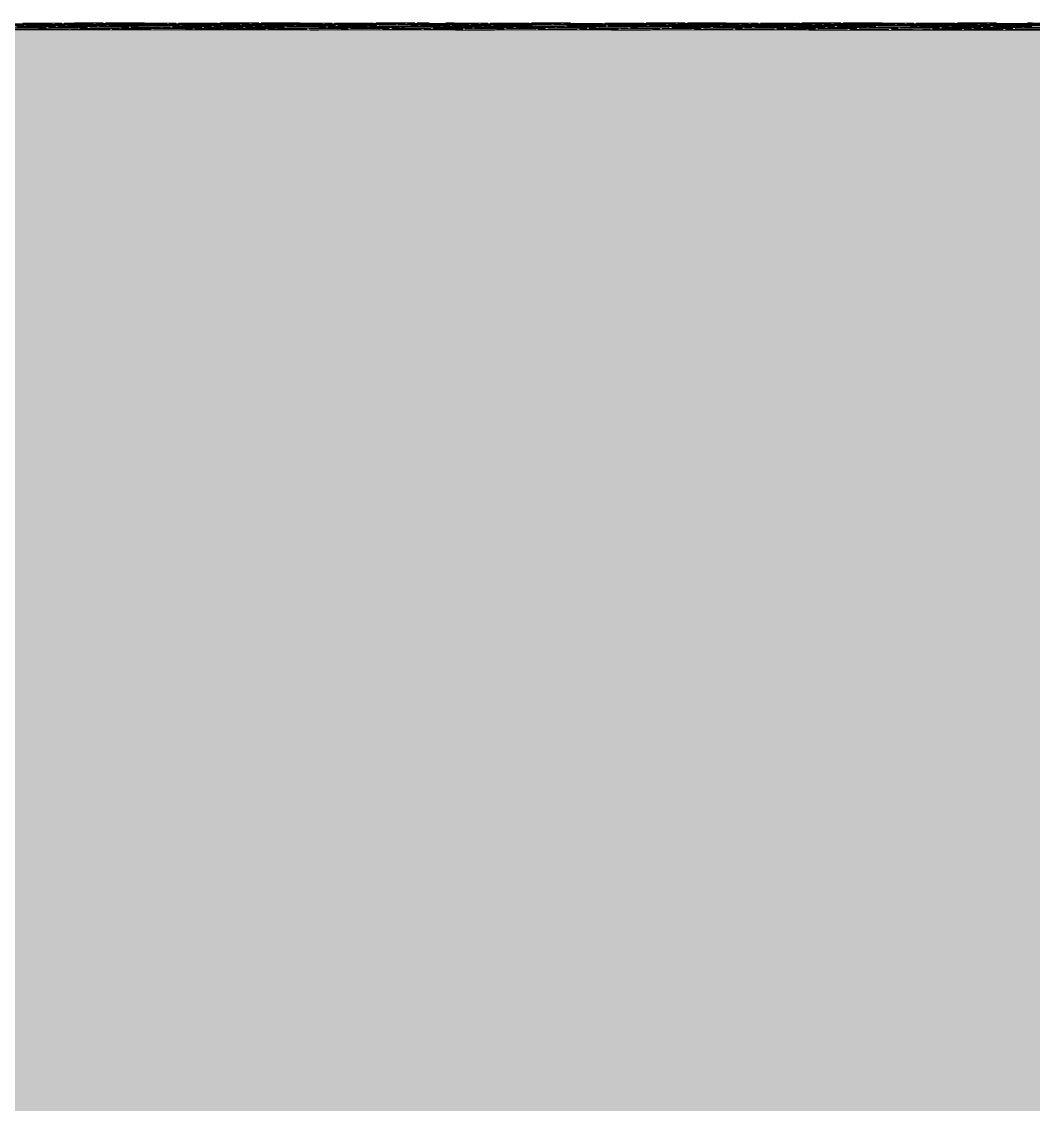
# Model space of a CAD drawing. Header units: millimetres. Extents: x -280990 to -136866, y -15139 to 7194.
# Drawn here: x -266562 to -264391, y -2522 to -198 of the extents above; entities that cross this region are included whole.
import ezdxf

# ---------------------------------------------------------------- set-up
doc = ezdxf.new("R2010")
doc.units = ezdxf.units.MM
doc.header["$MEASUREMENT"] = 0
doc.layers.add('New_2D Drafting - General_Pen_No__1', color=7, linetype='Continuous', lineweight=13)
doc.layers.add('New_Site & Landscape - Terrain_Pen_No__1', color=7, linetype='Continuous', lineweight=13)
for name, color, linetype, lineweight, true_color in [('New_2D Drafting - General_Pen_No__61', 7, 'Continuous', 20, 0x6a6a6a), ('New_Site & Landscape - Terrain_Pen_No__180', 7, 'Continuous', 15, 0xd6cda7), ('New_Site & Landscape - Terrain_Pen_No__93', 7, 'Continuous', 13, 0xa2a233)]:
    doc.layers.add(name, color=color, linetype=linetype, lineweight=lineweight, true_color=true_color)

msp = doc.modelspace()

# ---------------------------------------------------------------- hatches: boundary and pattern name
at = {"layer": 'New_2D Drafting - General_Pen_No__61', "linetype": 'Continuous', "lineweight": 20, "true_color": 0x6a6a6a}
h = msp.add_hatch(dxfattribs=at)
h.set_pattern_fill('Dashed_0001', color=251, style=0, pattern_type=2)
h.set_pattern_definition([(45, (0, 0), (-183.84776, 183.84776), [195, -65]), (45, (7e-14, 183.85), (-183.84776, 183.84776), [195, -65])])
h.paths.add_polyline_path([(-280989.8059, -205.9561), (-266832.1573, -206.4056), (-260239.2033, -214.6036), (-256039.2219, -218.0945), (-254960.2206, -218.9913), (-250988.5325, -222.2925), (-248776.7755, -220), (-242945.6047, -420), (-241835.0918, -420), (-240879.019, -426.5), (-238812.8999, -424.2888), (-238812.8999, -900), (-238810.0426, -15138.6962), (-280989.8059, -15138.6962)])
at = {"layer": 'New_Site & Landscape - Terrain_Pen_No__180', "linetype": 'Continuous', "lineweight": 0, "true_color": 0x353329}
msp.add_hatch(color=250, dxfattribs=at).paths.add_polyline_path([(-279501.1354, -15138.6962), (-255147.8691, -15138.6962), (-255147.8691, -220), (-255689.2864, -220), (-256040.2069, -218.0891), (-256468.5435, -218.7405), (-266973.7441, -215.343), (-275658.7904, -213.4091), (-279501.1354, -218.4055)])

# ---------------------------------------------------------------- linework, layer by layer
at = {"layer": 'New_2D Drafting - General_Pen_No__1', "color": 7, "linetype": 'Continuous', "lineweight": 13, "flags": 128}
msp.add_lwpolyline([(-280989.8059, -205.9561), (-266832.1573, -206.4056), (-260239.2033, -214.6036), (-256039.2219, -218.0945), (-254960.2206, -218.9913), (-250988.5325, -222.2925), (-248776.7755, -220), (-242945.6047, -420), (-241835.0918, -420), (-240879.019, -426.5), (-238812.8999, -424.2888), (-238812.8999, -900), (-238810.0426, -15138.6962), (-280989.8059, -15138.6962)], close=True, dxfattribs=at)
at = {"layer": 'New_Site & Landscape - Terrain_Pen_No__1', "color": 7, "linetype": 'Continuous', "lineweight": 13}
for p, q in [((-275736.8407, -197.6962), (-264694.4271, -205.6962)), ((-271684.7035, -200.0043), (-264694.4271, -205.6962)), ((-268832.0175, -200.0041), (-264694.4271, -205.6962)), ((-266973.7441, -215.343), (-264694.4271, -205.6962)), ((-266557.0804, -206.9204), (-266640.6664, -206.9453)), ((-266536.693, -204.5277), (-266620.279, -204.5526)), ((-266557.0804, -206.9204), (-266618.4957, -206.7895)), ((-266516.3057, -203.8345), (-266599.8917, -203.8645)), ((-266536.693, -204.5277), (-266598.1083, -204.3968)), ((-266495.9183, -202.3881), (-266579.5043, -202.414)), ((-266557.0803, -206.9204), (-266579.2511, -207.0762)), ((-266516.3057, -203.8345), (-266577.721, -203.7651)), ((-266488.7849, -208.6901), (-266572.3709, -208.7149)), ((-266475.531, -200.96), (-266559.117, -200.9859)), ((-266536.693, -204.5277), (-266558.8637, -204.6835)), ((-266495.9183, -202.3881), (-266557.3336, -202.3183)), ((-266468.3975, -206.2973), (-266551.9835, -206.3222)), ((-266488.7849, -208.6901), (-266550.2002, -208.5592)), ((-266516.3057, -203.8345), (-266538.4764, -203.9339)), ((-266475.531, -200.96), (-266536.9463, -200.8901)), ((-266448.0102, -204.3733), (-266531.5962, -204.3213)), ((-266468.3975, -206.2973), (-266529.8128, -206.1665)), ((-266495.9183, -202.3881), (-266518.089, -202.4839)), ((-266427.6228, -203.4369), (-266511.2088, -203.4669)), ((-266488.7849, -208.6901), (-266510.9556, -208.8458)), ((-266448.0102, -204.3733), (-266509.4255, -204.3201)), ((-266475.531, -200.96), (-266497.7017, -201.0557)), ((-266407.2355, -202.0052), (-266490.8215, -202.0311)), ((-266468.3975, -206.2973), (-266490.5682, -206.4531)), ((-266427.6228, -203.4369), (-266489.0381, -203.3675)), ((-266400.102, -208.067), (-266483.688, -208.0919)), ((-266386.8481, -200.577), (-266470.4341, -200.6029)), ((-266448.0102, -204.3733), (-266470.1809, -204.3745)), ((-266407.2355, -202.0052), (-266468.6508, -201.9353)), ((-266379.7147, -205.6743), (-266463.3007, -205.6992)), ((-266400.102, -208.067), (-266461.5173, -207.9361)), ((-266427.6228, -203.4369), (-266449.7935, -203.5363)), ((-266386.8481, -200.577), (-266448.2634, -200.5072)), ((-266359.3273, -204.3683), (-266442.9133, -204.3164)), ((-266379.7147, -205.6743), (-266441.13, -205.5434)), ((-266407.2355, -202.0052), (-266429.4062, -202.1009)), ((-266338.94, -203.0504), (-266422.526, -203.0763)), ((-266400.102, -208.067), (-266422.2727, -208.2228)), ((-266359.3273, -204.3683), (-266420.7426, -204.3151)), ((-266386.8481, -200.577), (-266409.0188, -200.6727)), ((-266318.5526, -201.6222), (-266402.1386, -201.6481)), ((-266379.7147, -205.6743), (-266401.8854, -205.83)), ((-266338.94, -203.0504), (-266400.3553, -202.9806)), ((-266311.4192, -207.4439), (-266395.0052, -207.4688)), ((-266298.1653, -200.1941), (-266381.7513, -200.22)), ((-266359.3273, -204.3683), (-266381.498, -204.3696)), ((-266318.5526, -201.6222), (-266379.9679, -201.5524)), ((-266291.0318, -205.0512), (-266374.6178, -205.0761)), ((-266311.4192, -207.4439), (-266372.8345, -207.3131)), ((-266338.94, -203.0504), (-266361.1107, -203.1461)), ((-266298.1653, -200.1941), (-266359.5806, -200.1242)), ((-266270.6445, -204.1121), (-266354.2305, -204.1421)), ((-266291.0318, -205.0512), (-266352.4471, -204.9203)), ((-266318.5526, -201.6222), (-266340.7233, -201.718)), ((-266250.2571, -202.6674), (-266333.8431, -202.6933)), ((-266311.4192, -207.4439), (-266333.5899, -207.5997)), ((-266270.6445, -204.1121), (-266332.0598, -204.0427)), ((-266298.1653, -200.1941), (-266320.336, -200.2898)), ((-266229.8698, -201.2393), (-266313.4558, -201.2652)), ((-266291.0318, -205.0512), (-266313.2025, -205.207)), ((-266250.2571, -202.6674), (-266311.6724, -202.5976)), ((-266222.7363, -206.8209), (-266306.3223, -206.8458)), ((-266243.1237, -209.2136), (-266304.539, -209.0827)), ((-266270.6445, -204.1121), (-266292.8152, -204.2115)), ((-266229.8698, -201.2393), (-266291.2851, -201.1694)), ((-266202.349, -204.5861), (-266285.935, -204.5341)), ((-266222.7363, -206.8209), (-266284.1516, -206.69)), ((-266250.2571, -202.6674), (-266272.4278, -202.7632)), ((-266181.9616, -203.7145), (-266265.5476, -203.7445)), ((-266202.349, -204.5861), (-266263.7643, -204.5329)), ((-266229.8698, -201.2393), (-266252.0405, -201.335)), ((-266161.5743, -202.2845), (-266245.1603, -202.3104)), ((-266222.7363, -206.8209), (-266244.907, -206.9766)), ((-266181.9616, -203.7145), (-266243.3769, -203.6451)), ((-266154.4408, -208.5905), (-266238.0268, -208.6154)), ((-266141.1869, -200.8563), (-266224.7729, -200.8822)), ((-266202.349, -204.5861), (-266224.5197, -204.5873)), ((-266161.5743, -202.2845), (-266222.9896, -202.2147)), ((-266134.0535, -206.1978), (-266217.6395, -206.2227)), ((-266154.4408, -208.5905), (-266215.8561, -208.4597)), ((-266181.9616, -203.7145), (-266204.1323, -203.8139)), ((-266141.1869, -200.8563), (-266202.6022, -200.7865)), ((-266113.6661, -204.5811), (-266197.2521, -204.5292)), ((-266134.0535, -206.1978), (-266195.4688, -206.0669)), ((-266161.5743, -202.2845), (-266183.745, -202.3802)), ((-266093.2788, -203.3297), (-266176.8648, -203.3556)), ((-266154.4408, -208.5905), (-266176.6115, -208.7463)), ((-266113.6661, -204.5811), (-266175.0814, -204.5279)), ((-266141.1869, -200.8563), (-266163.3576, -200.9521)), ((-266072.8914, -201.9015), (-266156.4774, -201.9274)), ((-266134.0535, -206.1978), (-266156.2242, -206.3536)), ((-266093.2788, -203.3297), (-266154.6941, -203.2599)), ((-266065.758, -207.9675), (-266149.344, -207.9924)), ((-266052.5041, -200.4734), (-266136.0901, -200.4993)), ((-266113.6661, -204.5811), (-266135.8368, -204.5824)), ((-266072.8914, -201.9015), (-266134.3067, -201.8317)), ((-266045.3706, -205.5748), (-266128.9566, -205.5996)), ((-266065.758, -207.9675), (-266127.1733, -207.8366)), ((-266093.2788, -203.3297), (-266115.4495, -203.4254)), ((-266052.5041, -200.4734), (-266113.9194, -200.4035)), ((-266024.9833, -204.3897), (-266108.5693, -204.4197)), ((-266045.3706, -205.5748), (-266106.7859, -205.4439)), ((-266072.8914, -201.9015), (-266095.0621, -201.9973)), ((-266004.5959, -202.9467), (-266088.1819, -202.9726)), ((-266065.758, -207.9675), (-266087.9287, -208.1232)), ((-266024.9833, -204.3897), (-266086.3986, -204.3203)), ((-266052.5041, -200.4734), (-266074.6748, -200.5691)), ((-265984.2086, -201.5186), (-266067.7946, -201.5445)), ((-266045.3706, -205.5748), (-266067.5413, -205.7305)), ((-266004.5959, -202.9467), (-266066.0112, -202.8769)), ((-265977.0751, -207.3444), (-266060.6611, -207.3693)), ((-265963.8212, -200.0904), (-266047.4072, -200.1163)), ((-266024.9833, -204.3897), (-266047.154, -204.4891)), ((-265984.2086, -201.5186), (-266045.6239, -201.4487)), ((-265956.6878, -204.9517), (-266040.2738, -204.9766)), ((-265977.0751, -207.3444), (-266038.4904, -207.2135)), ((-266004.5959, -202.9467), (-266026.7666, -203.0425)), ((-265963.8212, -200.0904), (-266025.2365, -200.0206)), ((-265936.3004, -203.9921), (-266019.8864, -204.0221)), ((-265956.6878, -204.9517), (-266018.1031, -204.8208)), ((-265984.2086, -201.5186), (-266006.3793, -201.6143)), ((-265915.9131, -202.5638), (-265999.4991, -202.5897)), ((-265977.0751, -207.3444), (-265999.2458, -207.5002)), ((-265936.3004, -203.9921), (-265997.7157, -203.9227)), ((-265908.7796, -209.1141), (-265992.3656, -209.139)), ((-265963.8212, -200.0904), (-265985.9919, -200.1861)), ((-265895.5257, -201.1356), (-265979.1117, -201.1615)), ((-265956.6878, -204.9517), (-265978.8585, -205.1075)), ((-265915.9131, -202.5638), (-265977.3284, -202.494)), ((-265888.3923, -206.7213), (-265971.9783, -206.7462)), ((-265908.7796, -209.1141), (-265970.1949, -208.9832)), ((-265936.3004, -203.9921), (-265958.4711, -204.0915)), ((-265895.5257, -201.1356), (-265956.941, -201.0658)), ((-265868.0049, -204.7939), (-265951.5909, -204.7419)), ((-265888.3923, -206.7213), (-265949.8076, -206.5905)), ((-265915.9131, -202.5638), (-265938.0838, -202.6595)), ((-265847.6176, -203.609), (-265931.2036, -203.6349)), ((-265908.7796, -209.1141), (-265930.9503, -209.2698)), ((-265868.0049, -204.7939), (-265929.4202, -204.7407)), ((-265895.5257, -201.1356), (-265917.6964, -201.2314)), ((-265827.2302, -202.1808), (-265910.8162, -202.2067)), ((-265888.3923, -206.7213), (-265910.563, -206.8771)), ((-265847.6176, -203.609), (-265909.0329, -203.5392)), ((-265820.0968, -208.491), (-265903.6828, -208.5159)), ((-265806.8429, -200.7527), (-265890.4289, -200.7786)), ((-265868.0049, -204.7939), (-265890.1756, -204.7951)), ((-265827.2302, -202.1808), (-265888.6455, -202.111)), ((-265799.7094, -206.0983), (-265883.2954, -206.1232)), ((-265820.0968, -208.491), (-265881.5121, -208.3601)), ((-265847.6176, -203.609), (-265869.7883, -203.7047)), ((-265806.8429, -200.7527), (-265868.2582, -200.6828)), ((-265779.3221, -204.6673), (-265862.9081, -204.6973)), ((-265799.7094, -206.0983), (-265861.1247, -205.9674)), ((-265827.2302, -202.1808), (-265849.401, -202.2766)), ((-265758.9347, -203.226), (-265842.5208, -203.252)), ((-265820.0968, -208.491), (-265842.2675, -208.6468)), ((-265779.3221, -204.6673), (-265840.7374, -204.5979)), ((-265806.8429, -200.7527), (-265829.0136, -200.8484)), ((-265738.5474, -201.7979), (-265822.1334, -201.8238)), ((-265799.7094, -206.0983), (-265821.8801, -206.2541)), ((-265758.9347, -203.226), (-265820.35, -203.1562)), ((-265731.4139, -207.8679), (-265814.9999, -207.8928)), ((-265718.16, -200.3697), (-265801.7461, -200.3956)), ((-265779.3221, -204.6673), (-265801.4928, -204.7667)), ((-265738.5474, -201.7979), (-265799.9627, -201.7281)), ((-265711.0266, -205.4752), (-265794.6126, -205.5001)), ((-265731.4139, -207.8679), (-265792.8292, -207.7371)), ((-265758.9347, -203.226), (-265781.1054, -203.3218)), ((-265718.16, -200.3697), (-265779.5753, -200.2999)), ((-265722.951, -204.2813), (-265774.2253, -204.2997)), ((-265711.0266, -205.4752), (-265772.4419, -205.3443)), ((-265738.5474, -201.7979), (-265760.7181, -201.8936)), ((-265670.2519, -202.8431), (-265753.8379, -202.869)), ((-265731.4139, -207.8679), (-265753.5847, -208.0237)), ((-265690.6392, -204.2713), (-265752.0545, -204.2014)), ((-265718.16, -200.3697), (-265740.3308, -200.4655)), ((-265649.8645, -201.4149), (-265733.4506, -201.4408)), ((-265711.0266, -205.4752), (-265733.1973, -205.631)), ((-265670.2519, -202.8431), (-265731.6672, -202.7733)), ((-265642.7311, -207.2449), (-265726.3171, -207.2698)), ((-265690.6392, -204.2713), (-265722.964, -204.2813)), ((-265687.3467, -200.0047), (-265713.0632, -200.0127)), ((-265700.2052, -204.3126), (-265712.81, -204.3691)), ((-265649.8645, -201.4149), (-265711.2798, -201.3451)), ((-265622.3437, -205.0067), (-265705.9298, -204.9547)), ((-265642.7311, -207.2449), (-265704.1464, -207.114)), ((-265690.6392, -204.2713), (-265700.209, -204.3126)), ((-265670.2519, -202.8431), (-265692.4226, -202.9388)), ((-265601.9564, -203.8883), (-265685.5424, -203.9142)), ((-265622.3437, -205.0067), (-265683.759, -204.9535)), ((-265649.8646, -201.4149), (-265672.0353, -201.5107)), ((-265581.5691, -202.4601), (-265665.1551, -202.486)), ((-265642.7311, -207.2449), (-265664.9018, -207.4006)), ((-265601.9564, -203.8883), (-265663.3717, -203.8185)), ((-265574.4356, -209.0145), (-265658.0216, -209.0394)), ((-265633.6336, -200.0047), (-265651.6479, -200.0825)), ((-265561.1817, -201.032), (-265644.7677, -201.0579)), ((-265622.3437, -205.0067), (-265644.5145, -205.0079)), ((-265581.569, -202.4601), (-265642.9843, -202.3903)), ((-265554.0482, -206.6218), (-265637.6343, -206.6467)), ((-265574.4356, -209.0145), (-265635.8509, -208.8837)), ((-265601.9564, -203.8883), (-265624.1271, -203.984)), ((-265561.1817, -201.032), (-265622.597, -200.9621)), ((-265591.9267, -204.9655), (-265617.2469, -204.9497)), ((-265554.0482, -206.6218), (-265615.4635, -206.4909)), ((-265581.569, -202.4601), (-265603.7398, -202.5559)), ((-265513.2736, -203.5053), (-265596.8596, -203.5313)), ((-265574.4356, -209.0145), (-265596.6063, -209.1703)), ((-265533.6609, -204.9449), (-265595.0762, -204.8755)), ((-265533.6609, -204.9449), (-265591.5783, -204.9657)), ((-265561.1817, -201.032), (-265583.3524, -201.1277)), ((-265492.8862, -202.0772), (-265576.4722, -202.1031)), ((-265554.0483, -206.6218), (-265576.219, -206.7776)), ((-265513.2735, -203.5053), (-265574.6888, -203.4355)), ((-265485.7528, -208.3915), (-265569.3388, -208.4164)), ((-265472.4989, -200.649), (-265556.0849, -200.6749)), ((-265546.5653, -205.0024), (-265555.8316, -205.0029)), ((-265492.8862, -202.0772), (-265554.3015, -202.0074)), ((-265465.3654, -205.9988), (-265548.9514, -206.0236)), ((-265485.7527, -208.3915), (-265547.168, -208.2606)), ((-265533.6609, -204.9449), (-265546.487, -205.0024)), ((-265513.2736, -203.5053), (-265535.4443, -203.6011)), ((-265472.4989, -200.649), (-265533.9142, -200.5792)), ((-265512.0835, -204.5714), (-265528.5641, -204.5773)), ((-265465.3654, -205.9988), (-265526.7807, -205.8679)), ((-265492.8862, -202.0772), (-265515.0569, -202.1729)), ((-265444.9781, -204.5506), (-265512.0939, -204.5714)), ((-265424.5907, -203.1224), (-265508.1767, -203.1483)), ((-265485.7527, -208.3915), (-265507.9235, -208.5472)), ((-265444.9781, -204.5506), (-265506.3933, -204.4807)), ((-265472.4989, -200.649), (-265494.6696, -200.7448)), ((-265404.2034, -201.6942), (-265487.7894, -201.7201)), ((-265465.3654, -205.9988), (-265487.5361, -206.1545)), ((-265424.5907, -203.1224), (-265486.006, -203.0526)), ((-265397.0699, -207.7684), (-265480.6559, -207.7933)), ((-265383.816, -200.2661), (-265467.402, -200.292)), ((-265464.8448, -204.6363), (-265467.1488, -204.6467)), ((-265404.2034, -201.6942), (-265465.6187, -201.6244)), ((-265444.9781, -204.5506), (-265464.8477, -204.6364)), ((-265376.6826, -205.3757), (-265460.2686, -205.4006)), ((-265397.0699, -207.7684), (-265458.4852, -207.6375)), ((-265424.5907, -203.1224), (-265446.7614, -203.2181)), ((-265383.816, -200.2661), (-265445.2313, -200.1962)), ((-265356.2952, -204.1676), (-265439.8812, -204.1935)), ((-265376.6826, -205.3757), (-265438.0979, -205.2448)), ((-265404.2034, -201.6942), (-265426.3741, -201.79)), ((-265335.9079, -202.7394), (-265419.4939, -202.7654)), ((-265397.0699, -207.7684), (-265419.2406, -207.9242)), ((-265356.2952, -204.1676), (-265417.7105, -204.0978)), ((-265383.816, -200.2661), (-265405.9867, -200.3618)), ((-265315.5205, -201.3113), (-265399.1065, -201.3372)), ((-265376.6826, -205.3757), (-265398.8533, -205.5315)), ((-265335.9079, -202.7394), (-265397.3232, -202.6696)), ((-265308.3871, -207.1454), (-265391.9731, -207.1702)), ((-265356.2952, -204.1676), (-265378.4659, -204.2633)), ((-265315.5205, -201.3113), (-265376.9358, -201.2415)), ((-265287.9997, -205.2145), (-265371.5857, -205.1625)), ((-265308.3871, -207.1454), (-265369.8024, -207.0145)), ((-265335.9079, -202.7394), (-265358.0786, -202.8352)), ((-265267.6124, -203.7847), (-265351.1984, -203.8106)), ((-265318.4468, -205.1881), (-265349.415, -205.1531)), ((-265315.5205, -201.3113), (-265337.6912, -201.407)), ((-265247.225, -202.3565), (-265330.811, -202.3824)), ((-265308.3871, -207.1454), (-265330.5578, -207.3011)), ((-265267.6124, -203.7847), (-265329.0277, -203.7148)), ((-265240.0916, -208.9356), (-265323.6776, -208.953)), ((-265287.9997, -205.2145), (-265317.0399, -205.1893)), ((-265226.8377, -200.9283), (-265310.4237, -200.9542)), ((-265287.9997, -205.2145), (-265310.1704, -205.2157)), ((-265247.225, -202.3565), (-265308.6403, -202.2867)), ((-265219.7042, -206.5223), (-265303.2902, -206.5472)), ((-265240.0916, -208.9356), (-265301.5069, -208.7959)), ((-265267.6124, -203.7847), (-265289.7831, -203.8804)), ((-265226.8377, -200.9283), (-265288.253, -200.8585)), ((-265199.3169, -204.8299), (-265282.9029, -204.8558)), ((-265219.7042, -206.5223), (-265281.1195, -206.3914)), ((-265247.225, -202.3565), (-265269.3957, -202.4522)), ((-265178.9295, -203.4017), (-265262.5155, -203.4276)), ((-265240.0916, -208.9356), (-265262.2623, -209.0927)), ((-265199.3169, -204.8299), (-265260.7322, -204.76)), ((-265226.8377, -200.9283), (-265249.0084, -201.0241)), ((-265158.5422, -201.9735), (-265242.1282, -201.9995)), ((-265219.7042, -206.5223), (-265241.8749, -206.6781)), ((-265178.9295, -203.4017), (-265240.3448, -203.3319)), ((-265151.4087, -208.3069), (-265234.9947, -208.3244)), ((-265138.1548, -200.5454), (-265221.7408, -200.5713)), ((-265199.3169, -204.8299), (-265221.4876, -204.9256)), ((-265158.5422, -201.9735), (-265219.9575, -201.9037)), ((-265131.0214, -205.8992), (-265214.6074, -205.9241)), ((-265151.4087, -208.3069), (-265212.824, -208.1672)), ((-265178.9295, -203.4017), (-265201.1002, -203.4974)), ((-265138.1548, -200.5454), (-265199.5701, -200.4756)), ((-265110.634, -204.4469), (-265194.22, -204.4728)), ((-265131.0214, -205.8992), (-265192.4367, -205.7683)), ((-265158.5422, -201.9735), (-265180.7129, -202.0693)), ((-265090.2467, -203.0188), (-265173.8327, -203.0447)), ((-265151.4087, -208.3069), (-265173.5794, -208.4641)), ((-265110.634, -204.4469), (-265172.0493, -204.3771)), ((-265138.1548, -200.5454), (-265160.3255, -200.6411)), ((-265069.8593, -201.5906), (-265153.4453, -201.6165)), ((-265131.0214, -205.8992), (-265153.1921, -206.055)), ((-265090.2467, -203.0188), (-265151.662, -202.9489)), ((-265062.7259, -207.6782), (-265146.3119, -207.6957)), ((-265049.472, -200.1624), (-265133.058, -200.1883)), ((-265110.634, -204.4469), (-265132.8047, -204.5427)), ((-265069.8593, -201.5906), (-265131.2746, -201.5208)), ((-265042.3385, -205.4272), (-265125.9245, -205.3753)), ((-265062.7259, -207.6782), (-265124.1412, -207.5385)), ((-265090.2467, -203.0188), (-265112.4174, -203.1145)), ((-265049.472, -200.1624), (-265110.8873, -200.0926)), ((-265021.9512, -204.064), (-265105.5372, -204.0899)), ((-265042.3385, -205.4272), (-265103.7538, -205.374)), ((-265069.8593, -201.5906), (-265092.03, -201.6863)), ((-265001.5638, -202.6358), (-265085.1498, -202.6617)), ((-265062.7259, -207.6782), (-265084.8966, -207.8354)), ((-265021.9512, -204.064), (-265083.3665, -203.9941)), ((-265049.472, -200.1624), (-265071.6427, -200.2582)), ((-264981.1765, -201.2076), (-265064.7625, -201.2335)), ((-265064.0224, -205.4285), (-265064.5092, -205.4319)), ((-265042.3385, -205.4272), (-265064.1183, -205.4285)), ((-265001.5638, -202.6358), (-265062.9791, -202.566)), ((-265016.2692, -207.0584), (-265057.629, -207.0707)), ((-265021.9512, -204.064), (-265044.1219, -204.1597)), ((-264981.1765, -201.2076), (-265042.5918, -201.1378)), ((-264953.6557, -205.1092), (-265037.2417, -205.1351)), ((-265000.1521, -206.9902), (-265035.4583, -206.9149)), ((-265001.5638, -202.6358), (-265023.7345, -202.7315)), ((-264933.2683, -203.681), (-265016.8543, -203.7069)), ((-264974.043, -207.0496), (-265016.2953, -207.0584)), ((-264953.6557, -205.1092), (-265015.071, -205.0393)), ((-264981.1765, -201.2076), (-265003.3472, -201.3034)), ((-264974.043, -207.0496), (-265000.1686, -206.9901)), ((-264912.881, -202.2528), (-264996.467, -202.2788)), ((-264974.043, -207.0496), (-264996.2137, -207.2068)), ((-264933.2683, -203.681), (-264994.6836, -203.6112)), ((-264905.7475, -208.8658), (-264989.3335, -208.8832)), ((-264892.4936, -200.8247), (-264976.0796, -200.8506)), ((-264953.6557, -205.1092), (-264975.8264, -205.2049)), ((-264912.881, -202.2528), (-264974.2963, -202.183)), ((-264885.3602, -206.4228), (-264968.9462, -206.4476)), ((-264905.7475, -208.8658), (-264967.1628, -208.7261)), ((-264933.2683, -203.681), (-264955.439, -203.7767)), ((-264892.4936, -200.8247), (-264953.9089, -200.7549)), ((-264864.9728, -204.7262), (-264948.5588, -204.7521)), ((-264885.3602, -206.4228), (-264946.7755, -206.2919)), ((-264912.881, -202.2528), (-264935.0517, -202.3486)), ((-264844.5855, -203.2981), (-264928.1715, -203.324)), ((-264905.7475, -208.8658), (-264927.9182, -209.023)), ((-264864.9728, -204.7262), (-264926.3881, -204.6564)), ((-264892.4936, -200.8247), (-264914.6643, -200.9204)), ((-264824.1981, -201.8699), (-264907.7841, -201.8958)), ((-264885.3602, -206.4228), (-264907.5309, -206.5785)), ((-264844.5855, -203.2981), (-264906.0008, -203.2282)), ((-264817.0647, -208.2371), (-264900.6507, -208.2546)), ((-264803.8108, -200.4417), (-264887.3968, -200.4676)), ((-264864.9728, -204.7262), (-264887.1435, -204.822)), ((-264824.1981, -201.8699), (-264885.6134, -201.8001)), ((-264796.6773, -205.7997), (-264880.2633, -205.8246)), ((-264817.0647, -208.2371), (-264878.48, -208.0974)), ((-264844.5855, -203.2981), (-264866.7562, -203.3938)), ((-264803.8108, -200.4417), (-264865.2261, -200.3719)), ((-264776.29, -204.3433), (-264859.876, -204.3692)), ((-264796.6773, -205.7997), (-264858.0926, -205.6688)), ((-264824.1981, -201.8699), (-264846.3688, -201.9656)), ((-264755.9026, -202.9151), (-264839.4886, -202.941)), ((-264817.0647, -208.2371), (-264839.2354, -208.3943)), ((-264776.29, -204.3433), (-264837.7053, -204.2734)), ((-264803.8108, -200.4417), (-264825.9815, -200.5375)), ((-264735.5153, -201.4869), (-264819.1013, -201.5129)), ((-264796.6773, -205.7997), (-264818.848, -205.9555)), ((-264755.9026, -202.9151), (-264817.3179, -202.8453)), ((-264728.3818, -207.6085), (-264811.9678, -207.6259)), ((-264715.1279, -200.0588), (-264798.714, -200.0847)), ((-264776.29, -204.3433), (-264798.4607, -204.439)), ((-264735.5153, -201.4869), (-264796.9306, -201.4171)), ((-264707.9945, -205.3885), (-264791.5805, -205.4144)), ((-264728.3818, -207.6085), (-264789.7971, -207.4687)), ((-264755.9026, -202.9151), (-264778.0734, -203.0108)), ((-264687.6071, -203.9603), (-264771.1931, -203.9862)), ((-264707.9945, -205.3885), (-264769.4098, -205.3187)), ((-264715.1279, -200.0588), (-264762.5557, -200.0049)), ((-264735.5153, -201.4869), (-264757.686, -201.5827)), ((-264667.2198, -202.5322), (-264750.8058, -202.5581)), ((-264728.3818, -207.6085), (-264750.5525, -207.7656)), ((-264687.6071, -203.9603), (-264749.0224, -203.8905)), ((-264715.1279, -200.0588), (-264737.2987, -200.1545)), ((-264646.8324, -201.104), (-264730.4185, -201.1299)), ((-264707.9945, -205.3885), (-264730.1652, -205.4842)), ((-264667.2198, -202.5322), (-264728.6351, -202.4623)), ((-264639.699, -206.9798), (-264723.285, -206.9973)), ((-264687.6071, -203.9603), (-264709.7778, -204.0561)), ((-264646.8324, -201.104), (-264708.2477, -201.0342)), ((-264619.3116, -205.0055), (-264702.8977, -205.0314)), ((-264639.699, -206.9798), (-264701.1143, -206.8401)), ((-263918.204, -200.005), (-264694.4271, -205.6962)), ((-259709.1933, -200.2248), (-264694.4271, -205.6962)), ((-256468.5435, -218.7405), (-264694.4271, -205.6962)), ((-264667.2198, -202.5322), (-264689.3905, -202.6279)), ((-264598.9243, -203.5774), (-264682.5103, -203.6033)), ((-264619.3116, -205.0055), (-264680.7269, -204.9357)), ((-264646.8324, -201.104), (-264669.0032, -201.1997)), ((-264578.537, -202.1492), (-264662.123, -202.1751)), ((-264639.699, -206.9798), (-264661.8697, -207.137)), ((-264598.9243, -203.5774), (-264660.3396, -203.5075)), ((-264571.4035, -208.796), (-264654.9895, -208.8135)), ((-264558.1496, -200.721), (-264641.7356, -200.7469)), ((-264619.3116, -205.0055), (-264641.4824, -205.1013)), ((-264578.537, -202.1492), (-264639.9522, -202.0794)), ((-264551.0161, -206.3511), (-264634.6022, -206.3686)), ((-264571.4035, -208.796), (-264632.8188, -208.6563)), ((-264598.9243, -203.5774), (-264621.095, -203.6731)), ((-264558.1496, -200.721), (-264619.5649, -200.6512)), ((-264548.7593, -204.6282), (-264614.2148, -204.6485)), ((-264551.0161, -206.3511), (-264612.4314, -206.2114)), ((-264578.537, -202.1492), (-264600.7077, -202.2449)), ((-264510.2414, -203.1944), (-264593.8275, -203.2203)), ((-264571.4035, -208.796), (-264593.5742, -208.9532)), ((-264545.6616, -204.6055), (-264592.0441, -204.5527)), ((-264558.1496, -200.721), (-264580.3203, -200.8168)), ((-264489.8541, -201.7662), (-264573.4401, -201.7922)), ((-264551.0161, -206.3511), (-264573.1869, -206.5083)), ((-264510.2415, -203.1944), (-264571.6567, -203.1246)), ((-264482.7207, -208.1674), (-264566.3067, -208.1848)), ((-264469.4668, -200.3381), (-264553.0528, -200.364)), ((-264530.6288, -204.6064), (-264552.7995, -204.7106)), ((-264489.8541, -201.7662), (-264551.2694, -201.6964)), ((-264530.6288, -204.6064), (-264548.7578, -204.6282)), ((-264530.6288, -204.6064), (-264545.6604, -204.6055)), ((-264482.7207, -208.1674), (-264544.1359, -208.0276)), ((-264510.2414, -203.1944), (-264532.4122, -203.2901)), ((-264469.4668, -200.3381), (-264530.8821, -200.2683)), ((-264498.1377, -204.257), (-264525.532, -204.2655)), ((-264474.2908, -205.4546), (-264523.7486, -205.4516)), ((-264489.8541, -201.7662), (-264512.0248, -201.862)), ((-264421.5586, -202.8115), (-264505.1446, -202.8374)), ((-264482.7207, -208.1674), (-264504.8914, -208.3245)), ((-264488.537, -204.1866), (-264503.3613, -204.1698)), ((-264441.946, -204.1895), (-264498.1369, -204.257)), ((-264469.4668, -200.3381), (-264491.6375, -200.4338)), ((-264441.946, -204.1895), (-264488.5364, -204.1866)), ((-264401.1713, -201.3833), (-264484.7573, -201.4092)), ((-264474.0158, -205.4541), (-264484.504, -205.6613)), ((-264421.5586, -202.8115), (-264482.9739, -202.7416)), ((-264394.0378, -207.5387), (-264477.6238, -207.5561)), ((-264441.946, -204.1895), (-264464.1167, -204.2938)), ((-264401.1713, -201.3833), (-264462.5866, -201.3135)), ((-264373.6505, -205.0385), (-264457.2365, -205.1389)), ((-264394.0378, -207.5387), (-264455.4531, -207.399)), ((-264421.5586, -202.8115), (-264443.7293, -202.9072)), ((-264353.2631, -203.7727), (-264436.8491, -203.8731)), ((-264373.6505, -205.0385), (-264435.0658, -205.0347)), ((-264401.1713, -201.3833), (-264423.342, -201.479)), ((-264332.8758, -202.4285), (-264416.4618, -202.4544)), ((-264394.0378, -207.5387), (-264416.2085, -207.6959)), ((-264353.2631, -203.7727), (-264414.6784, -203.7689)), ((-264392.3126, -200.0049), (-264402.9546, -200.0509)), ((-264312.4884, -201.0003), (-264396.0744, -201.0263)), ((-264373.6505, -205.0385), (-264395.8212, -205.1427)), ((-264332.8758, -202.4285), (-264394.2911, -202.3587)), ((-266532.7365, -213.4764), (-266613.1456, -213.5004)), ((-266509.1722, -211.0828), (-266592.7582, -211.1077)), ((-266531.5239, -213.4713), (-266590.9749, -213.3446)), ((-266509.1722, -211.0828), (-266570.5875, -210.9519)), ((-266529.5596, -213.4758), (-266551.7303, -213.6329)), ((-266461.2641, -215.292), (-266544.8501, -215.3094)), ((-266529.5596, -213.4758), (-266532.7104, -213.4764)), ((-266529.5596, -213.4758), (-266531.5078, -213.4714)), ((-266509.1722, -211.0828), (-266531.3429, -211.2385)), ((-266440.8767, -212.8524), (-266524.4627, -212.8773)), ((-266461.2641, -215.292), (-266522.6794, -215.1523)), ((-266420.4894, -210.4597), (-266504.0754, -210.4846)), ((-266440.8767, -212.8524), (-266502.292, -212.7216)), ((-266461.264, -215.292), (-266483.4348, -215.4492)), ((-266420.4894, -210.4597), (-266481.9047, -210.3288)), ((-266440.8767, -212.8524), (-266463.0474, -213.0082)), ((-266372.5812, -214.6633), (-266456.1672, -214.6808)), ((-266420.4894, -210.4597), (-266442.6601, -210.6155)), ((-266352.1939, -212.2294), (-266435.7799, -212.2543)), ((-266372.5812, -214.6633), (-266433.9965, -214.5236)), ((-266331.8065, -209.8367), (-266415.3925, -209.8615)), ((-266352.1939, -212.2294), (-266413.6092, -212.0985)), ((-266372.5812, -214.6633), (-266394.7519, -214.8205)), ((-266331.8065, -209.8367), (-266393.2218, -209.7058)), ((-266352.1939, -212.2294), (-266374.3646, -212.3851)), ((-266283.8984, -214.0347), (-266367.4844, -214.0521)), ((-266331.8065, -209.8367), (-266353.9772, -209.9924)), ((-266263.511, -211.6063), (-266347.097, -211.6312)), ((-266283.8984, -214.0347), (-266345.3137, -213.8949)), ((-266243.1237, -209.2136), (-266326.7097, -209.2385)), ((-266263.511, -211.6063), (-266324.9263, -211.4754)), ((-266283.8984, -214.0347), (-266306.0691, -214.1918)), ((-266263.511, -211.6063), (-266285.6817, -211.7621)), ((-266195.2155, -213.406), (-266278.8015, -213.4234)), ((-266243.1237, -209.2136), (-266265.2944, -209.3694)), ((-266174.8282, -210.9833), (-266258.4142, -211.0081)), ((-266195.2155, -213.406), (-266256.6308, -213.2663)), ((-266174.8282, -210.9833), (-266236.2435, -210.8524)), ((-266195.2155, -213.406), (-266217.3862, -213.5632)), ((-266126.92, -215.2222), (-266210.506, -215.2397)), ((-266174.8282, -210.9833), (-266196.9989, -211.139)), ((-266106.5327, -212.7773), (-266190.1187, -212.7948)), ((-266126.92, -215.2222), (-266188.3353, -215.0825)), ((-266086.1453, -210.3602), (-266169.7313, -210.3851)), ((-266106.5327, -212.7773), (-266167.948, -212.6376)), ((-266126.92, -215.2222), (-266149.0907, -215.3794)), ((-266086.1453, -210.3602), (-266147.5606, -210.2293)), ((-266106.5327, -212.7773), (-266128.7034, -212.9345)), ((-266038.2372, -214.5936), (-266121.8232, -214.611)), ((-266086.1453, -210.3602), (-266108.316, -210.516)), ((-266017.8498, -212.1487), (-266101.4358, -212.1661)), ((-266038.2372, -214.5936), (-266099.6525, -214.4538)), ((-265997.4625, -209.7371), (-266081.0485, -209.762)), ((-266017.8498, -212.1487), (-266079.2651, -212.009)), ((-266038.2372, -214.5936), (-266060.4079, -214.7507)), ((-265997.4625, -209.7371), (-266058.8778, -209.6062)), ((-266017.8498, -212.1487), (-266040.0205, -212.3058)), ((-265949.5543, -213.9649), (-266033.1403, -213.9823)), ((-265997.4625, -209.7371), (-266019.6332, -209.8929)), ((-265929.167, -211.52), (-266012.753, -211.5375)), ((-265949.5543, -213.9649), (-266010.9696, -213.8252)), ((-265929.167, -211.52), (-265990.5823, -211.3803)), ((-265949.5543, -213.9649), (-265971.725, -214.1221)), ((-265929.167, -211.52), (-265951.3377, -211.6772)), ((-265860.8715, -213.3362), (-265944.4575, -213.3537)), ((-265924.674, -215.6823), (-265942.6741, -215.6414)), ((-265840.4841, -210.8913), (-265924.0701, -210.9088)), ((-265860.8715, -213.3362), (-265922.2868, -213.1965)), ((-265893.4523, -210.7708), (-265901.8994, -210.7528)), ((-265840.4841, -210.8913), (-265893.4498, -210.7708)), ((-265860.8715, -213.3362), (-265883.0422, -213.4934)), ((-265792.576, -215.1524), (-265876.162, -215.1699)), ((-265840.4841, -210.8913), (-265862.6548, -211.0485)), ((-265772.1886, -212.7076), (-265855.7746, -212.725)), ((-265792.576, -215.1524), (-265853.9913, -215.0127)), ((-265774.5029, -210.2674), (-265835.3873, -210.2855)), ((-265772.1886, -212.7076), (-265833.6039, -212.5678)), ((-265792.576, -215.1524), (-265814.7467, -215.3096)), ((-265765.838, -210.2307), (-265813.2166, -210.1298)), ((-265772.1886, -212.7076), (-265794.3594, -212.8647)), ((-265703.8931, -214.5238), (-265787.4791, -214.5412)), ((-265751.8013, -210.2627), (-265774.5029, -210.2674)), ((-265751.8013, -210.2627), (-265773.972, -210.4198)), ((-265683.5058, -212.0789), (-265767.0918, -212.0963)), ((-265751.8013, -210.2627), (-265765.8382, -210.2307)), ((-265703.8931, -214.5238), (-265765.3084, -214.3841)), ((-265663.1184, -209.6376), (-265746.7045, -209.6625)), ((-265683.5058, -212.0789), (-265744.9211, -211.9392)), ((-265703.8931, -214.5238), (-265726.0638, -214.6809)), ((-265663.1184, -209.6376), (-265724.5337, -209.5067)), ((-265683.5058, -212.0789), (-265705.6765, -212.2361)), ((-265615.2103, -213.8951), (-265698.7963, -213.9126)), ((-265663.1184, -209.6376), (-265685.2892, -209.7934)), ((-265594.8229, -211.4502), (-265678.409, -211.4677)), ((-265615.2103, -213.8951), (-265676.6256, -213.7554)), ((-265594.8229, -211.4502), (-265656.2382, -211.3105)), ((-265615.2103, -213.8951), (-265637.381, -214.0523)), ((-265546.9148, -215.7113), (-265630.5008, -215.7288)), ((-265594.8229, -211.4502), (-265616.9937, -211.6074)), ((-265526.5275, -213.2664), (-265610.1135, -213.2839)), ((-265546.9148, -215.7113), (-265608.3301, -215.5716)), ((-265506.1401, -210.8216), (-265589.7261, -210.839)), ((-265526.5274, -213.2664), (-265587.9427, -213.1267)), ((-265506.1401, -210.8216), (-265567.5554, -210.6818)), ((-265546.9148, -215.7113), (-265559.4853, -215.8004)), ((-265526.5274, -213.2664), (-265548.6982, -213.4236)), ((-265458.2319, -215.0827), (-265541.818, -215.1001)), ((-265506.1401, -210.8216), (-265528.3108, -210.9787)), ((-265437.8446, -212.6378), (-265521.4306, -212.6552)), ((-265458.2319, -215.0827), (-265519.6472, -214.9429)), ((-265417.4573, -210.1929), (-265501.0433, -210.2103)), ((-265437.8446, -212.6378), (-265499.2599, -212.4981)), ((-265458.232, -215.0827), (-265480.4027, -215.2398)), ((-265417.4573, -210.1929), (-265478.8725, -210.0532)), ((-265437.8446, -212.6378), (-265460.0153, -212.7949)), ((-265369.5491, -214.454), (-265453.1351, -214.4714)), ((-265417.4573, -210.1929), (-265439.628, -210.3501)), ((-265349.1618, -212.0091), (-265432.7478, -212.0266)), ((-265369.5491, -214.454), (-265430.9644, -214.3143)), ((-265328.7744, -209.5642), (-265412.3604, -209.5817)), ((-265349.1618, -212.0091), (-265410.5771, -211.8694)), ((-265369.5491, -214.454), (-265391.7198, -214.6112)), ((-265328.7744, -209.5642), (-265390.1897, -209.4245)), ((-265349.1618, -212.0091), (-265371.3325, -212.1663)), ((-265280.8663, -213.8253), (-265364.4523, -213.8428)), ((-265328.7744, -209.5642), (-265350.9451, -209.7214)), ((-265260.4789, -211.3805), (-265344.0649, -211.3979)), ((-265280.8663, -213.8253), (-265342.2816, -213.6856)), ((-265260.4789, -211.3805), (-265321.8942, -211.2407)), ((-265280.8663, -213.8253), (-265303.037, -213.9825)), ((-265212.5708, -215.6415), (-265296.1568, -215.659)), ((-265260.4789, -211.3805), (-265282.6496, -211.5376)), ((-265192.1834, -213.1967), (-265275.7694, -213.2141)), ((-265212.5708, -215.6415), (-265273.9861, -215.5018)), ((-265171.7961, -210.7518), (-265255.3821, -210.7692)), ((-265192.1834, -213.1967), (-265253.5987, -213.0569)), ((-265212.5708, -215.6415), (-265234.7415, -215.7987)), ((-265171.7961, -210.7518), (-265233.2114, -210.6121)), ((-265192.1834, -213.1967), (-265214.3541, -213.3538)), ((-265123.8879, -215.0129), (-265207.4739, -215.0303)), ((-265171.7961, -210.7518), (-265193.9668, -210.909)), ((-265103.5006, -212.568), (-265187.0866, -212.5854)), ((-265123.8879, -215.0129), (-265185.3032, -214.8732)), ((-265083.1132, -210.1231), (-265166.6992, -210.1406)), ((-265103.5006, -212.568), (-265164.9159, -212.4283)), ((-265123.8879, -215.0129), (-265146.0586, -215.17)), ((-265083.1132, -210.1231), (-265144.5285, -209.9834)), ((-265103.5006, -212.568), (-265125.6713, -212.7252)), ((-265035.2051, -214.3842), (-265118.7911, -214.4017)), ((-265083.1132, -210.1231), (-265105.2839, -210.2803)), ((-265014.8177, -211.9393), (-265098.4037, -211.9568)), ((-265035.2051, -214.3842), (-265096.6204, -214.2445)), ((-264994.4304, -209.4945), (-265078.0164, -209.5119)), ((-265014.8177, -211.9393), (-265076.233, -211.7996)), ((-265035.2051, -214.3842), (-265057.3758, -214.5414)), ((-264994.4304, -209.4945), (-265055.8457, -209.3547)), ((-265014.8177, -211.9393), (-265036.9884, -212.0965)), ((-264946.5222, -213.7555), (-265030.1082, -213.773)), ((-264994.4304, -209.4945), (-265016.6011, -209.6516)), ((-264926.1349, -211.3107), (-265009.7209, -211.3281)), ((-264946.5222, -213.7555), (-265007.9375, -213.6158)), ((-264926.1349, -211.3107), (-264987.5502, -211.171)), ((-264946.5222, -213.7555), (-264968.6929, -213.9127)), ((-264878.2267, -215.5718), (-264961.8127, -215.5892)), ((-264926.1349, -211.3107), (-264948.3056, -211.4678)), ((-264857.8394, -213.1269), (-264941.4254, -213.1443)), ((-264878.2267, -215.5718), (-264939.642, -215.432)), ((-264837.452, -210.682), (-264921.038, -210.6995)), ((-264857.8394, -213.1269), (-264919.2547, -212.9872)), ((-264878.2267, -215.5718), (-264900.3974, -215.7289)), ((-264837.452, -210.682), (-264898.8673, -210.5423)), ((-264857.8394, -213.1269), (-264880.0101, -213.2841)), ((-264789.5439, -214.9431), (-264873.1299, -214.9605)), ((-264837.452, -210.682), (-264859.6227, -210.8392)), ((-264769.1565, -212.4982), (-264852.7425, -212.5157)), ((-264789.5439, -214.9431), (-264850.9592, -214.8034)), ((-264748.7692, -210.0533), (-264832.3552, -210.0708)), ((-264769.1565, -212.4982), (-264830.5718, -212.3585)), ((-264789.5439, -214.9431), (-264811.7146, -215.1003)), ((-264748.7692, -210.0533), (-264810.1845, -209.9136)), ((-264769.1565, -212.4982), (-264791.3272, -212.6554)), ((-264700.861, -214.3144), (-264784.447, -214.3319)), ((-264748.7692, -210.0533), (-264770.9399, -210.2105)), ((-264680.4737, -211.8696), (-264764.0597, -211.887)), ((-264700.861, -214.3144), (-264762.2763, -214.1747)), ((-264660.0863, -209.4247), (-264743.6724, -209.4421)), ((-264680.4737, -211.8696), (-264741.889, -211.7298)), ((-264700.861, -214.3144), (-264723.0317, -214.4716)), ((-264660.0863, -209.4247), (-264721.5016, -209.285)), ((-264680.4737, -211.8696), (-264702.6444, -212.0267)), ((-264612.1782, -213.6858), (-264695.7642, -213.7032)), ((-264648.1672, -216.0952), (-264693.9808, -215.9909)), ((-264660.0863, -209.4247), (-264682.2571, -209.5818)), ((-264591.7908, -211.2409), (-264675.3769, -211.2583)), ((-264612.1782, -213.6858), (-264673.5935, -213.546)), ((-264591.7908, -211.2409), (-264653.2061, -211.1012)), ((-264612.1782, -213.6858), (-264634.3489, -213.8429)), ((-264543.8827, -215.502), (-264627.4687, -215.5194)), ((-264591.7908, -211.2409), (-264613.9616, -211.3981)), ((-264523.4953, -213.0571), (-264607.0814, -213.0746)), ((-264543.8827, -215.502), (-264605.298, -215.3623)), ((-264503.108, -210.6122), (-264586.694, -210.6297)), ((-264523.4953, -213.0571), (-264584.9106, -212.9174)), ((-264543.8827, -215.502), (-264566.0534, -215.6591)), ((-264503.108, -210.6122), (-264564.5233, -210.4725)), ((-264523.4953, -213.0571), (-264545.6661, -213.2143)), ((-264455.1998, -214.8733), (-264538.7859, -214.8908)), ((-264503.108, -210.6122), (-264525.2787, -210.7694)), ((-264434.8125, -212.4284), (-264518.3985, -212.4459)), ((-264455.1998, -214.8733), (-264516.6151, -214.7336)), ((-264414.4252, -209.9836), (-264498.0112, -210.001)), ((-264434.8125, -212.4284), (-264496.2278, -212.2887)), ((-264455.1998, -214.8733), (-264477.3706, -215.0305)), ((-264414.4252, -209.9836), (-264475.8405, -209.8438)), ((-264434.8125, -212.4284), (-264456.9832, -212.5856)), ((-264366.517, -214.2447), (-264450.103, -214.2621)), ((-264414.4251, -209.9836), (-264436.5959, -210.1407)), ((-264346.1297, -211.7998), (-264429.7157, -211.8172)), ((-264366.517, -214.2447), (-264427.9323, -214.1049)), ((-264325.7423, -209.3549), (-264409.3283, -209.3723)), ((-264346.1297, -211.7998), (-264407.545, -211.6601))]:
    msp.add_line(p, q, dxfattribs=at)
at = {"layer": 'New_Site & Landscape - Terrain_Pen_No__93', "color": 55, "linetype": 'Continuous', "lineweight": 13, "true_color": 0xa2a233, "flags": 128}
msp.add_lwpolyline([(-255147.8691, -220), (-255689.2864, -220), (-256040.2069, -218.0891), (-256468.5435, -218.7405), (-266973.7441, -215.343), (-275658.7904, -213.4091), (-279501.1354, -218.4055)], dxfattribs=at)

doc.saveas('drawing.dxf')
